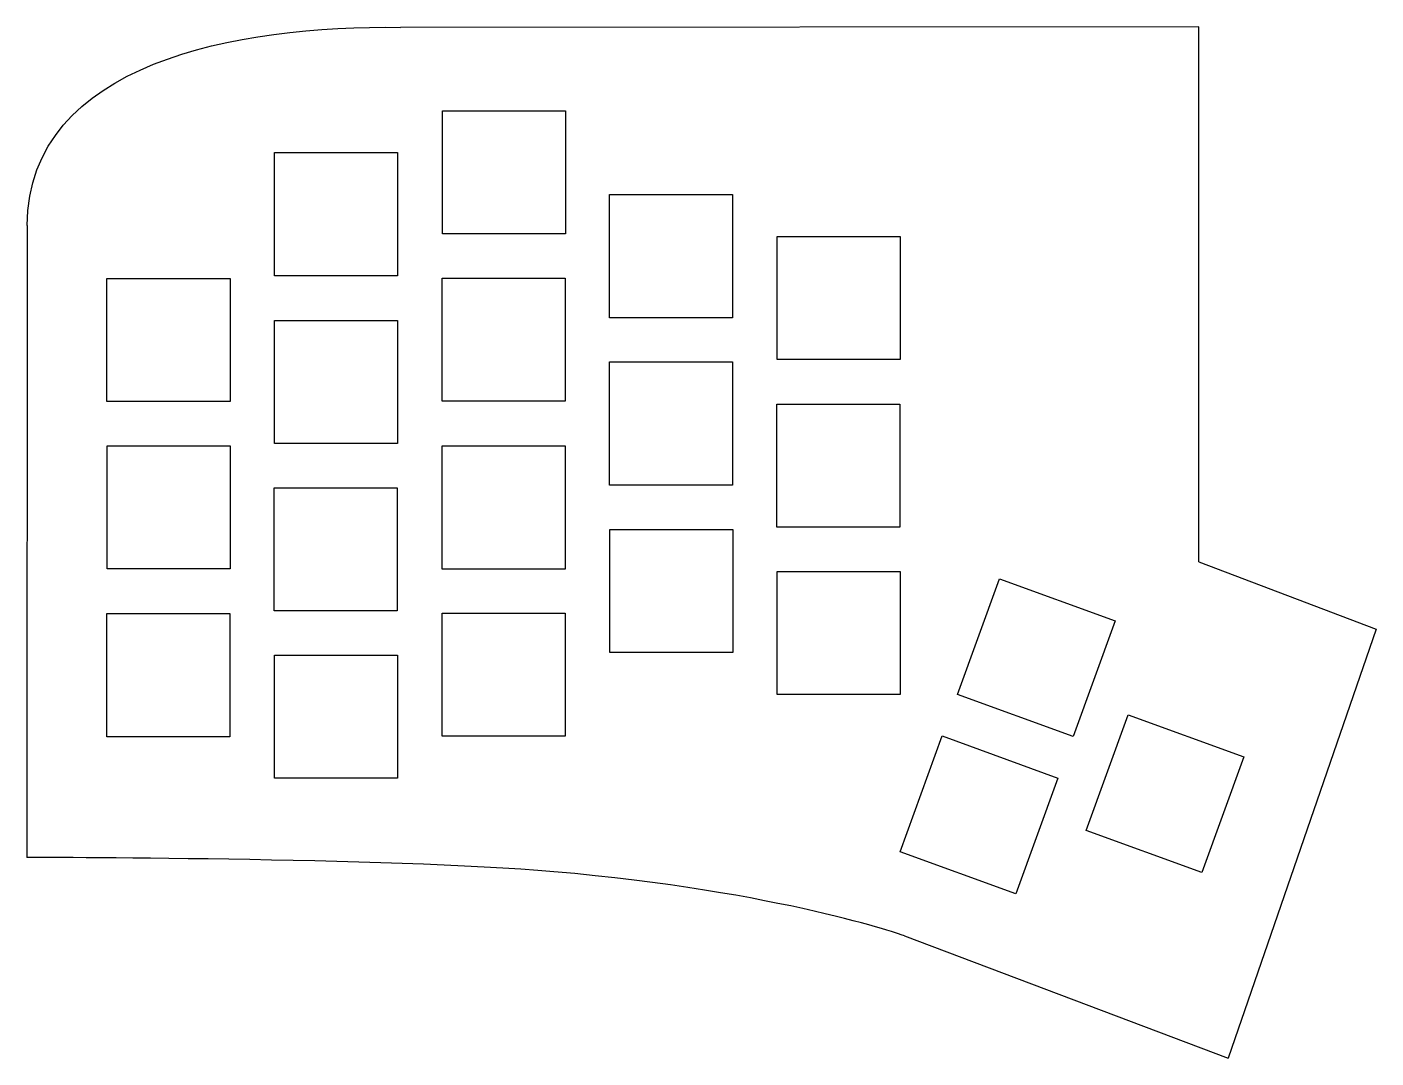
# Model space of a CAD drawing. Extents: x 22 to 176, y -130 to -13.
import ezdxf

# ---------------------------------------------------------------- set-up
doc = ezdxf.new("R2010")
doc.units = 0
doc.layers.get('0').update_dxf_attribs({"linetype": 'CONTINUOUS'})

msp = doc.modelspace()

# ---------------------------------------------------------------- linework, layer by layer
at = {"color": 7}
for points in [[(48.540216, -13.96697), (50.346308, -13.702917)], [(50.346308, -13.702917), (52.163706, -13.477872)], [(52.163706, -13.477872), (53.986757, -13.294835)], [(53.986757, -13.294835), (55.809808, -13.147805)], [(55.809808, -13.147805), (57.627207, -13.033782)], [(57.627207, -13.033782), (59.436126, -12.955767)], [(59.436126, -12.955767), (61.228086, -12.910758)], [(61.228086, -12.910758), (63.000261, -12.892754)], [(63.000261, -12.892754), (64.746998, -12.904757)], [(155.558264, -12.859747), (64.746998, -12.901756)], [(155.555437, -73.67626), (155.558264, -12.859747)], [(41.533481, -15.464271), (43.243475, -15.020182)], [(43.243475, -15.020182), (44.981733, -14.624102)], [(44.981733, -14.624102), (46.751082, -14.273032)], [(46.751082, -14.273032), (48.540216, -13.96697)], [(36.655053, -17.102601), (38.235031, -16.505481)], [(38.235031, -16.505481), (39.863058, -15.959371)], [(39.863058, -15.959371), (41.533481, -15.464271)], [(33.661857, -18.467876), (35.128778, -17.756733)], [(35.128778, -17.756733), (36.655053, -17.102601)], [(30.925868, -20.070198), (32.259945, -19.239031)], [(32.259945, -19.239031), (33.661857, -18.467876)], [(28.48948, -21.92157), (29.668104, -20.964378)], [(29.668104, -20.964378), (30.925868, -20.070198)], [(26.395091, -24.033995), (27.398476, -22.944776)], [(27.398476, -22.944776), (28.48948, -21.92157)], [(69.51075, -36.383525), (69.51075, -22.385545)], [(69.51075, -22.385545), (83.508732, -22.385545)], [(83.508732, -22.385545), (83.508732, -36.383525)], [(25.490632, -25.195229), (26.395091, -24.033995)], [(24.685097, -26.428477), (25.490632, -25.195229)], [(23.989794, -27.73374), (24.685097, -26.428477)], [(50.409894, -41.146042), (50.409894, -27.148058)], [(50.409894, -27.148058), (64.407874, -27.148058)], [(64.407874, -27.148058), (64.407874, -41.146042)], [(22.935534, -30.572311), (23.404722, -29.114017)], [(23.404722, -29.114017), (23.989794, -27.73374)], [(22.590708, -32.10862), (22.935534, -30.572311)], [(22.375899, -33.722944), (22.590708, -32.10862)], [(88.510006, -31.923272), (102.507988, -31.923272)], [(88.510006, -45.921256), (88.510006, -31.923272)], [(102.507988, -31.923272), (102.507988, -45.921256)], [(22.293933, -35.424287), (22.375899, -33.722944)], [(22.293933, -35.424287), (22.265668, -107.315748)], [(83.508732, -36.383525), (69.51075, -36.383525)], [(107.572764, -36.673087), (121.570743, -36.673087)], [(107.572764, -50.671071), (107.572764, -36.673087)], [(121.570743, -36.673087), (121.570743, -50.671071)], [(64.407874, -41.146042), (50.409894, -41.146042)], [(31.359836, -41.448301), (45.357818, -41.448301), (45.357818, -55.446285)], [(31.359836, -55.446285), (31.359836, -41.448301)], [(69.472649, -41.435603), (83.470632, -41.435603)], [(83.470632, -55.431045), (69.472649, -55.431045), (69.472649, -41.435603)], [(83.470632, -41.435603), (83.470632, -55.431045)], [(102.507988, -45.921256), (88.510006, -45.921256)], [(50.409894, -60.246897), (50.409894, -46.248916)], [(50.409894, -46.248916), (64.407874, -46.248916)], [(64.407874, -46.248916), (64.407874, -60.246897)], [(88.522705, -64.958613), (88.522705, -50.960632)], [(88.522705, -50.960632), (102.520688, -50.960632)], [(102.520688, -50.960632), (102.520688, -64.958613)], [(121.570743, -50.671071), (107.572764, -50.671071)], [(45.357818, -55.446285), (31.359836, -55.446285)], [(107.547362, -69.759227), (107.547362, -55.761244)], [(107.547362, -55.761244), (121.545345, -55.761244), (121.545345, -69.759227)], [(31.385237, -74.49634), (31.385237, -60.498359)], [(31.385237, -60.498359), (45.38322, -60.498359)], [(45.38322, -60.498359), (45.38322, -74.49634)], [(64.407874, -60.246897), (50.409894, -60.246897)], [(69.485348, -74.509042), (69.485348, -60.511058)], [(69.485348, -60.511058), (83.483331, -60.511058)], [(83.483331, -60.511058), (83.483331, -74.509042)], [(50.384493, -65.273574), (64.382476, -65.273574)], [(50.384493, -79.271555), (50.384493, -65.273574)], [(64.382476, -65.273574), (64.382476, -79.271555)], [(102.520688, -64.958613), (88.522705, -64.958613)], [(88.560805, -83.995969), (88.560805, -69.997988)], [(88.560805, -69.997988), (102.558788, -69.997988)], [(102.558788, -69.997988), (102.558788, -83.995969)], [(121.545345, -69.759227), (107.547362, -69.759227)], [(45.38322, -74.49634), (31.385237, -74.49634)], [(83.483331, -74.509042), (69.485348, -74.509042)], [(107.572764, -74.773203), (121.570743, -74.773203)], [(107.572764, -88.771184), (107.572764, -74.773203)], [(121.570743, -74.773203), (121.570743, -88.771184)], [(155.555437, -73.67626), (175.704001, -81.341089)], [(128.090944, -88.776264), (132.878858, -75.619025)], [(132.878858, -75.619025), (146.036098, -80.406938)], [(45.332417, -79.586516), (45.332417, -93.5845), (31.334437, -93.5845)], [(31.334437, -79.586516), (45.332417, -79.586516)], [(31.334437, -93.5845), (31.334437, -79.586516)], [(64.382476, -79.271555), (50.384493, -79.271555)], [(69.485348, -93.5337), (69.485348, -79.535716)], [(69.485348, -79.535716), (83.483331, -79.535716)], [(83.483331, -79.535716), (83.483331, -93.5337)], [(146.036098, -80.406938), (141.248183, -93.56418), (128.090944, -88.776264)], [(175.704001, -81.341089), (158.905855, -130.126034)], [(50.409894, -98.308914), (50.409894, -84.310931)], [(50.409894, -84.310931), (64.407874, -84.310931)], [(64.407874, -84.310931), (64.407874, -98.308914)], [(102.558788, -83.995969), (88.560805, -83.995969)], [(121.570743, -88.771184), (107.572764, -88.771184)], [(142.734086, -104.244912), (147.522, -91.087671)], [(147.522, -91.087671), (160.67924, -95.875587)], [(83.483331, -93.5337), (69.485348, -93.5337)], [(134.733062, -111.445836), (121.575825, -106.65792), (126.363737, -93.500678)], [(126.363737, -93.500678), (139.520976, -98.288594)], [(160.67924, -95.875587), (155.891325, -109.032829)], [(64.407874, -98.308914), (50.409894, -98.308914)], [(139.520976, -98.288594), (134.733062, -111.445836)], [(155.891325, -109.032829), (142.734086, -104.244912)], [(22.384379, -107.315748), (22.265668, -107.315748)], [(22.73203, -107.315748), (22.384379, -107.315748)], [(23.300144, -107.315748), (22.73203, -107.315748)], [(24.074587, -107.318749), (23.300144, -107.315748)], [(25.041228, -107.321749), (24.074587, -107.318749)], [(26.194414, -107.327751), (25.041228, -107.321749)], [(27.517186, -107.333752), (26.194414, -107.327751)], [(29.001065, -107.342754), (27.517186, -107.333752)], [(30.634745, -107.351755), (29.001065, -107.342754)], [(32.404094, -107.366758), (30.634745, -107.351755)], [(34.294979, -107.384762), (32.404094, -107.366758)], [(36.301749, -107.402766), (34.294979, -107.384762)], [(38.41027, -107.426771), (36.301749, -107.402766)], [(40.609237, -107.453776), (38.41027, -107.426771)], [(42.884517, -107.486783), (40.609237, -107.453776)], [(45.224806, -107.52279), (42.884517, -107.486783)], [(47.621624, -107.561798), (45.224806, -107.52279)], [(50.060838, -107.606807), (47.621624, -107.561798)], [(52.533969, -107.657817), (50.060838, -107.606807)], [(55.024059, -107.714828), (52.533969, -107.657817)], [(57.522628, -107.777841), (55.024059, -107.714828)], [(60.015545, -107.846855), (57.522628, -107.777841)], [(62.494329, -107.92187), (60.015545, -107.846855)], [(64.947675, -108.002886), (62.494329, -107.92187)], [(67.361452, -108.092905), (64.947675, -108.002886)], [(69.724352, -108.188924), (67.361452, -108.092905)], [(72.025071, -108.293945), (69.724352, -108.188924)], [(74.249476, -108.404967), (72.025071, -108.293945)], [(76.391914, -108.524991), (74.249476, -108.404967)], [(78.435427, -108.654017), (76.391914, -108.524991)], [(80.368709, -108.792045), (78.435427, -108.654017)], [(82.183281, -108.939075), (80.368709, -108.792045)], [(84.568793, -109.158119), (82.183281, -108.939075)], [(86.88647, -109.389165), (84.568793, -109.158119)], [(89.136313, -109.635215), (86.88647, -109.389165)], [(91.312668, -109.896267), (89.136313, -109.635215)], [(93.42119, -110.163321), (91.312668, -109.896267)], [(95.456223, -110.442377), (93.42119, -110.163321)], [(97.420596, -110.730435), (95.456223, -110.442377)], [(99.311482, -111.021494), (97.420596, -110.730435)], [(101.131706, -111.321554), (99.311482, -111.021494)], [(102.878444, -111.621614), (101.131706, -111.321554)], [(104.551694, -111.924675), (102.878444, -111.621614)], [(106.151456, -112.230737), (104.551694, -111.924675)], [(107.677732, -112.533798), (106.151456, -112.230737)], [(109.13052, -112.833858), (107.677732, -112.533798)], [(110.506994, -113.130918), (109.13052, -112.833858)], [(111.807154, -113.424977), (110.506994, -113.130918)], [(113.033828, -113.710034), (111.807154, -113.424977)], [(114.184187, -113.989091), (113.033828, -113.710034)], [(115.255406, -114.256144), (114.184187, -113.989091)], [(116.253138, -114.514196), (115.255406, -114.256144)], [(117.17173, -114.760246), (116.253138, -114.514196)], [(118.011181, -114.991292), (117.17173, -114.760246)], [(118.774319, -115.207336), (118.011181, -114.991292)], [(119.461143, -115.408376), (118.774319, -115.207336)], [(120.066, -115.588412), (119.461143, -115.408376)], [(120.591717, -115.750445), (120.066, -115.588412)], [(121.038294, -115.891473), (120.591717, -115.750445)], [(121.402904, -116.011497), (121.038294, -115.891473)], [(121.688374, -116.104516), (121.402904, -116.011497)], [(122.055811, -116.230541), (121.688374, -116.104516)], [(122.058637, -116.233542), (158.905855, -130.126034)]]:
    msp.add_lwpolyline(points, dxfattribs=at)

doc.saveas('drawing.dxf')
